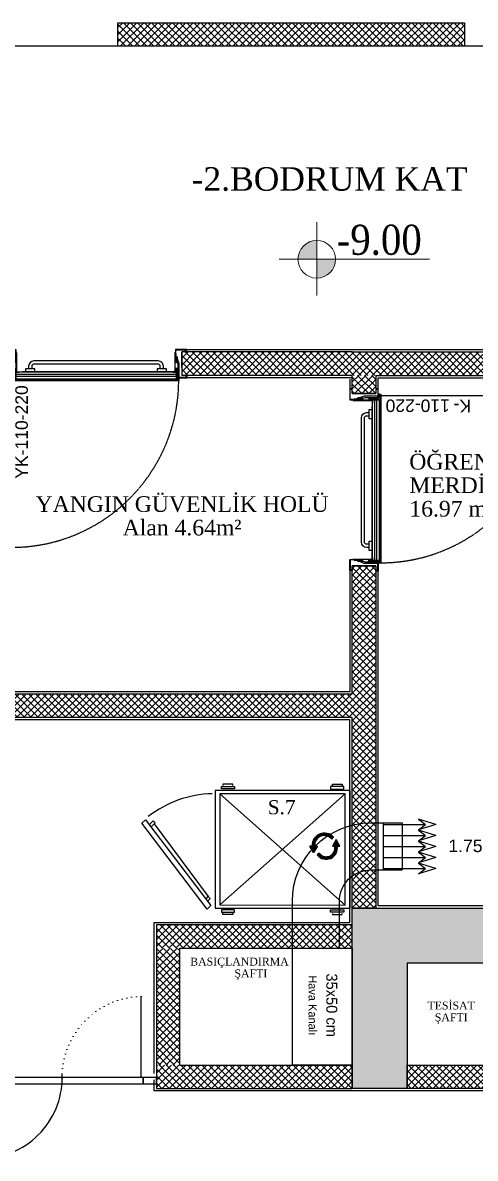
# Model space of a CAD drawing. Header units: millimetres. Extents: x -29311 to -3405, y 28913 to 42880.
# Drawn here: x -8240 to -7951, y 30980 to 31705 of the extents above; entities that cross this region are included whole.
import ezdxf
from ezdxf.enums import TextEntityAlignment as Align

# ---------------------------------------------------------------- set-up
doc = ezdxf.new("R2010")
doc.units = ezdxf.units.MM
doc.linetypes.add('ACAD_ISO07W100', pattern=[3, 0, -3])
doc.linetypes.add('HIDDEN', pattern=[0.375, 0.25, -0.125])
for name, color, linetype in [('1.2 mm sac', 7, 'Continuous'), ('A-BA', 1, 'Continuous'), ('A-DOSEME-GOR0.1', 77, 'Continuous'), ('A-DUVAR', 53, 'Continuous'), ('A-DUVAR-ALCIPAN', 9, 'Continuous'), ('A-DUVAR-TARAMA', 251, 'Continuous'), ('A-KAPI', 214, 'Continuous'), ('A-KAPI-AHSAP', 245, 'Continuous'), ('A-KAPI-AKSESUAR', 206, 'Continuous'), ('A-KAPI-METAL', 84, 'Continuous'), ('A-KAPI-PROFIL', 206, 'Continuous'), ('A-MK-HVAC-TEMIZ', 140, 'Continuous'), ('A-SIVA-IC', 97, 'Continuous'), ('A-YALITIM-ISI', 251, 'BATTING'), ('A-YAZI', 136, 'Continuous'), ('level', 10, 'Continuous'), ('T-VANA', 2, 'Continuous'), ('yazı1', 7, 'Continuous')]:
    doc.layers.add(name, color=color, linetype=linetype)
for name, color, linetype, lineweight in [('acilis-yonu', 222, 'ACAD_ISO07W100', 15), ('GRC-Ekipman', 4, 'Continuous', 25), ('kot-plan', 93, 'Continuous', 20), ('tarama-betonarme', 252, 'Continuous', 13)]:
    doc.layers.add(name, color=color, linetype=linetype, lineweight=lineweight)
doc.styles.add('GEO- BAYRAKTAR FİNAL PROJE 140518$0$Standard', font='arial.ttf')
doc.styles.add('HA_SMART', font='')
doc.styles.add('malznot', font='times.ttf', dxfattribs={"width": 0.9})
doc.styles.get("Standard").update_dxf_attribs({"font": 'arial.ttf'})
doc.styles.add('YAZ', font='times.ttf', dxfattribs={"height": 0.12})
doc.styles.add('YAZ-50', font='times.ttf', dxfattribs={"width": 0.9})
doc.styles.get('HA_SMART').set_extended_font_data('Sakkal Majalla')
doc.linetypes.add('BATTING', pattern='A,0.00254,-2.54,[134,ltypeshp.shx,S=2.54,R=0,X=-2.54,Y=0],-5.08,[134,ltypeshp.shx,S=2.54,R=180,X=2.54,Y=0],-2.54', length=10.16254)
pattern_1 = [(45, (-57572.96624000469, 50035.53970196445), (-2.209708691207957, 2.209708691207957), []), (135, (-57572.96624000469, 50035.53970196445), (-2.209708691207957, -2.209708691207957), [])]
pattern_2 = [(360, (-171.5160892261192, 853.8561361973235), (-1e-16, -0.5588000000000001), [0.4064, -0.1524]), (270, (-171.5160892261192, 853.8561361973235), (-0.5588000000000001, 0), [0.4064, -0.1524])]

# ---------------------------------------------------------------- blocks, each defined once
blk = doc.blocks.new('YANGIN KAPISI5')
at = {"color": 8, "linetype": 'HIDDEN'}
blk.add_lwpolyline([(83929.75272290962, 15624.23903811965), (84036.45752197698, 15624.23903811965, -0.4114384097281424), (83930.76472290479, 15517.5390381196, -0.002371067356934), (83929.75272290962, 15517.53423905231)], format="xyb", dxfattribs=at)
for radius in [1, 0.5, 0.4]:
    blk.add_circle((83929.22917999499, 15624.35903811964), radius)
at = {"linetype": 'ByBlock', "ltscale": 12}
blk.add_arc((83924.71326856165, 15621.67567459741), 0.0344747116547556, 104.5866254000189, 171.4164145744973, dxfattribs=at)
at = {"layer": '1.2 mm sac', "color": 0}
blk.add_line((83928.48917999498, 15621.70903811965), (83924.70458633098, 15621.70903811965), dxfattribs=at)
at = {"layer": 'A-DUVAR'}
for p, q in [((83926.72917999512, 15625.55903811972), (83911.72917999512, 15625.55903811965)), ((83911.72917999512, 15515.55903811972), (83926.72917999512, 15515.55903811972))]:
    blk.add_line(p, q, dxfattribs=at)
for points in [[(83921.72917999442, 15625.55903811964), (83911.72917999495, 15625.55903811964)], [(83921.72917999442, 15515.55903811965), (83911.72917999495, 15515.55903811965)]]:
    blk.add_lwpolyline(points, dxfattribs=at)
at = {"layer": 'A-DUVAR-ALCIPAN', "linetype": 'ByBlock', "ltscale": 12}
for p, q in [((83925.87917999498, 15621.50903811964), (83925.87917999498, 15519.20903811965)), ((83928.87917999508, 15621.50903811964), (83928.879179995, 15517.50903811962))]:
    blk.add_line(p, q, dxfattribs=at)
at = {"layer": 'A-KAPI-AKSESUAR', "ltscale": 12}
for points in [[(83922.52917999496, 15527.35903811962), (83920.92917999483, 15527.35903811962, -0.4142135623730969), (83917.52917999482, 15530.75903811964), (83917.52917999482, 15609.95903811958, -0.4142135623730951), (83920.92917999483, 15613.3590381196), (83922.52917999496, 15613.3590381196)], [(83922.52917999496, 15529.35903811963), (83920.92917999483, 15529.35903811963, -0.4142135623730959), (83919.5291799948, 15530.75903811964), (83919.5291799948, 15609.95903811958, -0.4142135623730951), (83920.92917999483, 15611.3590381196), (83922.52917999496, 15611.3590381196)]]:
    blk.add_lwpolyline(points, format="xyb", dxfattribs=at)
for points in [[(83924.52917999498, 15615.35903811958), (83924.52917999498, 15609.3590381196), (83922.52917999496, 15609.3590381196), (83922.52917999496, 15615.35903811958)], [(83924.52917999498, 15531.35903811962), (83924.52917999498, 15525.35903811963), (83922.52917999496, 15525.35903811963), (83922.52917999496, 15531.35903811962)]]:
    blk.add_lwpolyline(points, close=True, dxfattribs=at)
at = {"layer": 'A-KAPI-METAL'}
for p, q in [((83924.52917999499, 15621.77903811966), (83924.52917999499, 15601.52811836518)), ((83928.45183314732, 15621.85903811964), (83924.609179995, 15621.85903811964)), ((83924.67917999503, 15621.70903811965), (83930.07917999501, 15621.70903811965)), ((83924.67917999503, 15621.70903811965), (83924.67917999503, 15619.70903811962)), ((83924.87917999498, 15621.50903811964), (83929.879179995, 15621.50903811964)), ((83924.87917999498, 15619.70903811962), (83924.87917999498, 15621.50903811964)), ((83928.329179995, 15623.27903811965), (83928.329179995, 15621.91996378206)), ((83928.329179995, 15621.91996378206), (83928.479179995, 15621.91996378206)), ((83930.14917999502, 15623.35903811964), (83928.409179995, 15623.35903811964)), ((83930.07917999501, 15623.20903811962), (83928.479179995, 15623.20903811962)), ((83928.479179995, 15621.89903811964), (83928.479179995, 15623.20903811962)), ((83928.479179995, 15623.16280388455), (83928.62917999498, 15623.16280388455)), ((83928.62917999498, 15623.16280388455), (83928.62917999498, 15621.79636475926)), ((83930.07917999501, 15623.20903811962), (83928.87917999508, 15623.20903811962)), ((83929.879179995, 15619.70903811962), (83929.879179995, 15621.50903811964)), ((83930.07917999501, 15517.50903811962), (83930.07917999501, 15623.20903811962)), ((83930.07917999501, 15621.70903811965), (83930.07917999501, 15619.70903811962)), ((83930.22917999497, 15517.43903811962), (83930.22917999497, 15623.27903811965)), ((83924.52917999498, 15518.93903811962), (83924.52917999499, 15616.99673882454)), ((83924.67917999496, 15519.00903811964), (83924.67917999503, 15619.70903811962)), ((83924.67917999503, 15619.70903811962), (83924.87917999498, 15619.70903811962)), ((83929.879179995, 15619.70903811962), (83930.07917999501, 15619.70903811962)), ((83924.67917999503, 15519.00903811964), (83924.67917999503, 15521.00903811962)), ((83924.87917999498, 15521.00903811962), (83924.67917999503, 15521.00903811962)), ((83924.87917999498, 15519.20903811965), (83924.87917999498, 15521.00903811962)), ((83924.87917999498, 15519.20903811965), (83929.879179995, 15519.20903811965)), ((83930.07917999501, 15521.00903811962), (83929.879179995, 15521.00903811962)), ((83929.879179995, 15521.00903811962), (83929.879179995, 15519.20903811965)), ((83930.07917999501, 15519.00903811964), (83930.07917999501, 15521.00903811962)), ((83928.45183314732, 15518.85903811964), (83924.609179995, 15518.85903811964)), ((83924.67917999503, 15519.00903811964), (83930.07917999501, 15519.00903811964)), ((83928.329179995, 15517.43903811962), (83928.329179995, 15518.79811245721)), ((83928.329179995, 15518.79811245721), (83928.479179995, 15518.79811245721)), ((83930.14917999502, 15517.35903811964), (83928.409179995, 15517.35903811964)), ((83928.479179995, 15518.81903811964), (83928.479179995, 15517.50903811962)), ((83928.479179995, 15517.55527235467), (83928.62917999498, 15517.55527235467)), ((83930.07917999501, 15517.50903811962), (83928.479179995, 15517.50903811962)), ((83928.62917999498, 15517.55527235467), (83928.62917999498, 15518.92171148001)), ((83928.879179995, 15517.50903811962), (83930.07917999501, 15517.50903811962))]:
    blk.add_line(p, q, dxfattribs=at)
for points in [[(83910.22917999496, 15628.45903811963), (83910.22917999496, 15621.65903811964, 0.4142135623730951), (83910.32917999497, 15621.55903811964), (83918.32074403192, 15621.55903811964), (83918.32074403192, 15621.75903811962), (83910.47917999497, 15621.75903811964, -0.4142135623722708), (83910.42917999497, 15621.80903811962), (83910.42917999497, 15628.30903811964, -0.4142135623730951), (83910.47917999497, 15628.35903811963), (83911.47917999496, 15628.35903811963, -0.4142135623730951), (83911.52917999495, 15628.30903811964), (83911.52917999495, 15627.55903811964), (83911.72917999496, 15627.55903811964), (83911.72917999496, 15628.45903811963, 0.4142135623730951), (83911.62917999495, 15628.55903811964), (83910.32917999497, 15628.55903811964, 0.414213562373094)], [(83926.82917999501, 15628.55903811964, 0.4142135623730951), (83926.72917999499, 15628.45903811963), (83926.72917999499, 15627.55903811964), (83926.92917999504, 15627.55903811964), (83926.92917999504, 15628.30903811964, -0.4142135623730951), (83926.97917999497, 15628.35903811963), (83927.97917999497, 15628.35903811963, -0.4142135623730951), (83928.029179995, 15628.30903811964), (83928.029179995, 15622.90903811961, -0.4142135623730951), (83927.97917999497, 15622.85903811962), (83922.52917999496, 15622.85903811962, 0.4142135630664911), (83922.42917999497, 15622.73445018049), (83922.42917999497, 15621.45903811963, 0.4141538492969318), (83922.52915960725, 15621.35903812169), (83923.97917999495, 15621.35743542514), (83913.71811366129, 15621.35903811989), (83912.30465890173, 15621.35903811963), (83913.71811366129, 15621.35903811989), (83913.71811366129, 15621.55903811964), (83912.30465890173, 15621.55903811964, 1), (83912.30465890173, 15621.15903811962), (83924.004448734, 15621.15903811964, 0.9385834297121272), (83923.97917999495, 15621.55743542516), (83922.67917999499, 15621.55903811964, -0.4142135623730744), (83922.629179995, 15621.60903811962), (83922.62917999498, 15622.60515251321, -0.4142135580876706), (83922.67917999423, 15622.65903811961), (83928.12917999497, 15622.65903811965, 0.4142135623730951), (83928.22917999499, 15622.75903811964), (83928.22917999499, 15628.45903811963, 0.4142135623730951), (83928.12917999497, 15628.55903811964)], [(83910.22917999496, 15512.65903811964), (83910.22917999496, 15519.45903811963, -0.4142135623730951), (83910.32917999497, 15519.55903811963), (83918.32074403192, 15519.55903811963), (83918.32074403192, 15519.35903811966), (83910.47917999497, 15519.35903811962, 0.4142135623722708), (83910.42917999497, 15519.30903811963), (83910.42917999497, 15512.80903811964, 0.4142135623730951), (83910.47917999497, 15512.75903811964), (83911.47917999496, 15512.75903811964, 0.4142135623730951), (83911.52917999495, 15512.80903811964), (83911.52917999495, 15513.55903811964), (83911.72917999496, 15513.55903811964), (83911.72917999496, 15512.65903811964, -0.4142135623730951), (83911.62917999495, 15512.55903811964), (83910.32917999497, 15512.55903811964, -0.414213562373094)]]:
    blk.add_lwpolyline(points, format="xyb", close=True, dxfattribs=at)
for centre, radius, start, end in [((83924.609179995, 15621.77903811966), 0.08, 90, 180), ((83928.409179995, 15623.27903811965), 0.08, 90, 180), ((83928.43151094933, 15621.90227994695), 0.0477791519356333, 295.1719391064265, 356.1094781590514), ((83928.54774033513, 15621.79061553394), 0.0816423406992426, 267.7148258263045, 4.038091057959931), ((83930.14917999502, 15623.27903811965), 0.08, 0, 90), ((83924.60917999496, 15518.93903811962), 0.08, 180, 270), ((83928.409179995, 15517.43903811962), 0.08, 180, 270), ((83928.43151094933, 15518.81579629232), 0.0477791519356333, 3.890521840948548, 64.82806089357345), ((83928.54774033513, 15518.92746070532), 0.0816423406992426, 355.96190894204, 92.28517417369551), ((83930.14917999502, 15517.43903811962), 0.08, 270, 0)]:
    blk.add_arc(centre, radius, start, end, dxfattribs=at)
at = {"layer": 'A-KAPI-PROFIL'}
for points in [[(83912.9046589017, 15621.91226649099), (83912.9046589017, 15621.81226649102), (83914.47910414539, 15621.81226649102), (83915.83877177862, 15622.59727096504), (83918.21197685937, 15622.59727096504), (83918.21197685937, 15621.89727096506), (83918.31197685938, 15621.89727096506), (83918.31197685938, 15622.69727096504), (83915.81197685939, 15622.69727096504), (83914.45230922617, 15621.91226649099), (83912.9046589017, 15621.91226649099)], [(83912.9046589017, 15519.20580974828), (83912.9046589017, 15519.30580974826), (83914.47910414539, 15519.30580974826), (83915.83877177862, 15518.52080527424), (83918.21197685937, 15518.52080527424), (83918.21197685937, 15519.22080527422), (83918.31197685938, 15519.22080527422), (83918.31197685938, 15518.42080527423), (83915.81197685939, 15518.42080527423), (83914.45230922617, 15519.20580974828), (83912.9046589017, 15519.20580974828)]]:
    blk.add_lwpolyline(points, dxfattribs=at)
for points in [[(83919.32222490918, 15623.91226649099), (83916.27381548788, 15622.81226649102), (83915.21914669205, 15622.81226649102), (83915.21914669205, 15621.81226649102), (83916.44871816828, 15621.81226649102), (83919.66164702582, 15622.97163232897), (83928.029179995, 15622.97163232897), (83928.02917839716, 15623.91226649099)], [(83919.32222490918, 15517.20580974827), (83916.27381548788, 15518.30580974824), (83915.21914669205, 15518.30580974824), (83915.21914669205, 15519.30580974826), (83916.44871816828, 15519.30580974826), (83919.66164702582, 15518.14644391029), (83928.029179995, 15518.14644391029), (83928.02917839716, 15517.20580974827)]]:
    blk.add_lwpolyline(points, close=True, dxfattribs=at)
at = {"layer": 'A-KAPI-PROFIL', "color": 8}
for points in [[(83923.15332896585, 15621.58467828133, -0.4142135623730951), (83922.95332896581, 15621.78467828132), (83922.95332896581, 15622.43142378804, -0.4142135623625617), (83923.15332896585, 15622.63142378804), (83924.22917999492, 15622.63142378804, -0.4142135623667315), (83924.42917999493, 15622.43142378804), (83924.42917999494, 15621.03019256899, -0.4142135623779645), (83924.32917999497, 15620.93019256897), (83924.03107695452, 15620.93019256897, -1), (83924.03107695452, 15621.13019256898), (83924.17917999496, 15621.13019256897), (83924.17917999496, 15621.58467828134)], [(83923.15332896585, 15518.48527684251, -0.4142135623730951), (83922.95332896581, 15518.6852768425), (83922.95332896581, 15519.33202234923, -0.4142135623627848), (83923.15332896585, 15519.53202234922), (83924.17917999496, 15519.5320223492), (83924.17917999496, 15519.98650806156), (83924.03107695452, 15519.98650806156, -1), (83924.03107695452, 15520.18650806157), (83924.32917999494, 15520.18650806157, -0.4142135623957982), (83924.42917999494, 15520.08650806156), (83924.42917999497, 15518.95903811963), (83924.42917999493, 15518.68527684249, -0.4142135623481605), (83924.22917999492, 15518.48527684251)]]:
    blk.add_lwpolyline(points, format="xyb", close=True, dxfattribs=at)
at = {"layer": 'A-YALITIM-ISI', "linetype": 'BATTING', "ltscale": 0.001}
blk.add_line((83927.379179995, 15519.20903811965), (83927.379179995, 15621.50903811964), dxfattribs=at)
at = {"layer": 'DEFPOINTS', "linetype": 'ByBlock', "ltscale": 12}
for p, q in [((83911.72917999495, 15625.55903811964), (83926.729179995, 15625.55903811972)), ((83911.729179995, 15515.55903811964), (83926.72917999544, 15515.55903811972))]:
    blk.add_line(p, q, dxfattribs=at)
at = {"layer": 'level', "char_height": 8, "width": 13.98692588915583}
for s, insert, attachment_point, rotation in [('110-220', (83933.02716173441, 15621.8719831137), 9, 179.99999999999997), ('K-', (83987.65628610097, 15621.63556927715), 7, 180)]:
    blk.add_mtext(s, dxfattribs=dict(at, insert=insert, attachment_point=attachment_point, rotation=rotation))
blk = doc.blocks.new('KAPIYANGIN')
at = {"color": 8, "linetype": 'HIDDEN'}
blk.add_lwpolyline([(85085.64783953405, 20208.57188627676), (85192.35263860138, 20208.57188627676, 0.4114384097281424), (85086.65983952921, 20315.27188627682, 0.002371067356934), (85085.64783953405, 20315.27668534411)], format="xyb", dxfattribs=at)
for radius in [1, 0.5, 0.4]:
    blk.add_circle((85085.12429661941, 20208.45188627678), radius)
at = {"linetype": 'ByBlock', "ltscale": 12}
blk.add_arc((85080.60838518607, 20211.13524979901), 0.0344747116547556, 188.5835854255376, 255.4133746000063, dxfattribs=at)
at = {"layer": '1.2 mm sac', "color": 0}
blk.add_line((85084.38429661942, 20211.10188627676), (85080.59970295543, 20211.10188627676), dxfattribs=at)
at = {"layer": 'A-DUVAR'}
for points in [[(85077.62429661884, 20317.25188627677), (85067.62429661937, 20317.25188627677)], [(85077.62429661884, 20207.25188627677), (85067.62429661937, 20207.25188627677)]]:
    blk.add_lwpolyline(points, dxfattribs=at)
at = {"layer": 'A-DUVAR-ALCIPAN', "linetype": 'ByBlock', "ltscale": 12}
for p, q in [((85081.77429661942, 20211.30188627677), (85081.77429661942, 20313.60188627676)), ((85084.77429661951, 20211.30188627677), (85084.77429661942, 20315.30188627679))]:
    blk.add_line(p, q, dxfattribs=at)
at = {"layer": 'A-KAPI-AKSESUAR', "ltscale": 12}
for points in [[(85078.42429661937, 20305.4518862768), (85076.82429661923, 20305.4518862768, 0.4142135623730969), (85073.42429661923, 20302.05188627677), (85073.42429661923, 20222.85188627683, 0.4142135623730951), (85076.82429661923, 20219.45188627681), (85078.42429661937, 20219.45188627681)], [(85078.42429661937, 20303.45188627678), (85076.82429661923, 20303.45188627678, 0.4142135623730959), (85075.42429661923, 20302.05188627677), (85075.42429661923, 20222.85188627683, 0.4142135623730951), (85076.82429661923, 20221.45188627681), (85078.42429661937, 20221.45188627681)]]:
    blk.add_lwpolyline(points, format="xyb", dxfattribs=at)
for points in [[(85080.42429661939, 20301.45188627679), (85080.42429661939, 20307.45188627678), (85078.42429661937, 20307.45188627678), (85078.42429661937, 20301.45188627679)], [(85080.42429661939, 20217.45188627682), (85080.42429661939, 20223.45188627681), (85078.42429661937, 20223.45188627681), (85078.42429661937, 20217.45188627682)]]:
    blk.add_lwpolyline(points, close=True, dxfattribs=at)
at = {"layer": 'A-KAPI-METAL'}
for p, q in [((85086.04429661942, 20315.45188627676), (85084.30429661942, 20315.45188627676)), ((85080.42429661939, 20313.87188627679), (85080.42429661941, 20215.81418557186)), ((85084.34694977175, 20313.95188627676), (85080.50429661943, 20313.95188627676)), ((85080.57429661944, 20313.80188627677), (85085.97429661942, 20313.80188627677)), ((85080.57429661944, 20313.80188627677), (85080.57429661944, 20311.80188627679)), ((85080.57429661941, 20313.80188627677), (85080.57429661944, 20213.10188627679)), ((85080.77429661942, 20311.80188627679), (85080.57429661944, 20311.80188627679)), ((85080.77429661942, 20313.60188627676), (85085.77429661942, 20313.60188627676)), ((85080.77429661942, 20313.60188627676), (85080.77429661942, 20311.80188627679)), ((85084.22429661942, 20315.37188627679), (85084.22429661942, 20314.01281193921)), ((85084.22429661942, 20314.01281193921), (85084.37429661943, 20314.01281193921)), ((85084.37429661943, 20313.99188627676), (85084.37429661943, 20315.30188627679)), ((85085.97429661942, 20315.30188627679), (85084.37429661943, 20315.30188627679)), ((85084.37429661943, 20315.25565204173), (85084.52429661942, 20315.25565204173)), ((85084.52429661942, 20315.25565204173), (85084.52429661942, 20313.88921291641)), ((85084.77429661942, 20315.30188627679), (85085.97429661942, 20315.30188627679)), ((85085.77429661942, 20311.80188627679), (85085.77429661942, 20313.60188627676)), ((85085.97429661942, 20311.80188627679), (85085.77429661942, 20311.80188627679)), ((85085.97429661942, 20315.30188627679), (85085.97429661942, 20209.60188627679)), ((85085.97429661942, 20313.80188627677), (85085.97429661942, 20311.80188627679)), ((85086.12429661941, 20315.37188627679), (85086.12429661941, 20209.53188627677)), ((85080.42429661941, 20211.03188627674), (85080.42429661941, 20231.28280603124)), ((85084.34694977175, 20210.95188627676), (85080.50429661943, 20210.95188627676)), ((85080.57429661944, 20213.10188627679), (85080.77429661942, 20213.10188627679)), ((85080.57429661944, 20211.10188627676), (85080.57429661944, 20213.10188627679)), ((85080.57429661944, 20211.10188627676), (85085.97429661942, 20211.10188627676)), ((85080.77429661942, 20213.10188627679), (85080.77429661942, 20211.30188627677)), ((85080.77429661942, 20211.30188627677), (85085.77429661942, 20211.30188627677)), ((85084.22429661942, 20209.53188627677), (85084.22429661942, 20210.89096061435)), ((85084.22429661942, 20210.89096061435), (85084.37429661943, 20210.89096061435)), ((85086.04429661942, 20209.45188627679), (85084.30429661942, 20209.45188627679)), ((85084.37429661943, 20210.91188627677), (85084.37429661943, 20209.60188627679)), ((85084.37429661943, 20209.64812051187), (85084.52429661942, 20209.64812051187)), ((85085.97429661942, 20209.60188627679), (85084.37429661943, 20209.60188627679)), ((85084.52429661942, 20209.64812051187), (85084.52429661942, 20211.01455963715)), ((85085.97429661942, 20209.60188627679), (85084.77429661951, 20209.60188627679)), ((85085.77429661942, 20213.10188627679), (85085.97429661942, 20213.10188627679)), ((85085.77429661942, 20213.10188627679), (85085.77429661942, 20211.30188627677)), ((85085.97429661942, 20211.10188627676), (85085.97429661942, 20213.10188627679))]:
    blk.add_line(p, q, dxfattribs=at)
for points in [[(85066.12429661938, 20320.15188627676), (85066.12429661938, 20313.35188627679, 0.4142135623730951), (85066.22429661939, 20313.25188627678), (85074.21586065633, 20313.25188627678), (85074.21586065633, 20313.45188627675), (85066.37429661938, 20313.4518862768, -0.4142135623722708), (85066.32429661938, 20313.5018862768), (85066.32429661938, 20320.00188627677, -0.4142135623730951), (85066.37429661938, 20320.05188627676), (85067.37429661938, 20320.05188627676, -0.4142135623730951), (85067.42429661937, 20320.00188627677), (85067.42429661937, 20319.25188627677), (85067.62429661938, 20319.25188627677), (85067.62429661938, 20320.15188627676, 0.4142135623730951), (85067.5242966194, 20320.25188627677), (85066.22429661939, 20320.25188627677, 0.414213562373094)], [(85082.72429661942, 20320.65188627676, 0.4142135623730951), (85082.62429661941, 20320.55188627676), (85082.62429661941, 20319.65188627676), (85082.82429661944, 20319.65188627676), (85082.82429661944, 20320.40188627676, -0.4142135623730951), (85082.87429661941, 20320.45188627675), (85083.87429661943, 20320.45188627675, -0.4142135623730951), (85083.92429661943, 20320.40188627676), (85083.92429661943, 20314.60188627674, -0.4142135623730951), (85083.87429661943, 20314.55188627676), (85078.32429661942, 20314.55188627676, 0.4142135630664911), (85078.22429661942, 20314.42729833765), (85078.22429661937, 20313.15188627676, 0.4141538492969318), (85078.32427623165, 20313.05188627884), (85079.87429661938, 20313.05028358228), (85069.61323028571, 20313.05188627702), (85068.19977552614, 20313.05188627676), (85069.61323028571, 20313.05188627702), (85069.61323028571, 20313.25188627678), (85068.19977552614, 20313.25188627678, 1), (85068.19977552614, 20312.85188627675), (85079.89956535847, 20312.85188627677, 0.9385834297121272), (85079.87429661938, 20313.25028358229), (85078.47429661942, 20313.25188627678, -0.4142135623730744), (85078.42429661943, 20313.30188627677), (85078.42429661937, 20314.29800067037, -0.4142135580876706), (85078.47429661866, 20314.35188627674), (85084.02429661942, 20314.35188627679, 0.4142135623730951), (85084.12429661941, 20314.45188627678), (85084.12429661941, 20320.55188627676, 0.4142135623730951), (85084.02429661942, 20320.65188627676)], [(85066.12429661938, 20204.35188627679), (85066.12429661938, 20211.15188627676, -0.4142135623730951), (85066.22429661939, 20211.25188627677), (85074.21586065633, 20211.25188627677), (85074.21586065633, 20211.05188627679), (85066.37429661938, 20211.05188627676, 0.4142135623722708), (85066.32429661938, 20211.00188627678), (85066.32429661938, 20204.50188627677, 0.4142135623730951), (85066.37429661938, 20204.45188627678), (85067.37429661938, 20204.45188627678, 0.4142135623730951), (85067.42429661937, 20204.50188627677), (85067.42429661937, 20205.25188627677), (85067.62429661938, 20205.25188627677), (85067.62429661938, 20204.35188627679, -0.4142135623730951), (85067.5242966194, 20204.25188627677), (85066.22429661939, 20204.25188627677, -0.414213562373094)], [(85082.72429661942, 20204.25188627677, -0.4142135623730951), (85082.62429661941, 20204.35188627679), (85082.62429661941, 20205.25188627677), (85082.82429661944, 20205.25188627677), (85082.82429661944, 20204.50188627677, 0.4142135623730951), (85082.87429661941, 20204.45188627678), (85083.87429661943, 20204.45188627678, 0.4142135623730951), (85083.92429661943, 20204.50188627677), (85083.92429661943, 20209.90188627681, 0.4142135623730951), (85083.87429661943, 20209.95188627679), (85078.42429661937, 20209.95188627679, -0.4142135630664911), (85078.32429661942, 20210.07647421591), (85078.32429661942, 20211.35188627679, -0.4141538492969318), (85078.42427623169, 20211.45188627473), (85079.87429661938, 20211.45348897127), (85069.61323028571, 20211.45188627652), (85068.19977552614, 20211.45188627679), (85069.61323028571, 20211.45188627652), (85069.61323028571, 20211.25188627677), (85068.19977552614, 20211.25188627677, -1), (85068.19977552614, 20211.65188627679), (85079.89956535843, 20211.65188627676, -0.9385834297121272), (85079.87429661938, 20211.25348897125), (85078.57429661941, 20211.25188627677, 0.4142135623730744), (85078.52429661942, 20211.20188627679), (85078.52429661942, 20210.20577188318, 0.4142135580876706), (85078.57429661864, 20210.15188627681), (85084.02429661942, 20210.15188627676, -0.4142135623730951), (85084.12429661941, 20210.05188627676), (85084.12429661941, 20204.35188627679, -0.4142135623730951), (85084.02429661942, 20204.25188627677)]]:
    blk.add_lwpolyline(points, format="xyb", close=True, dxfattribs=at)
for centre, radius, start, end in [((85084.30429661942, 20315.37188627679), 0.08, 90, 180), ((85086.04429661942, 20315.37188627679), 0.08, 0, 90), ((85080.5042966194, 20313.87188627679), 0.08, 90, 180), ((85084.32662757376, 20313.99512810409), 0.0477791519356333, 295.1719391064028, 356.1094781590541), ((85084.44285695955, 20313.8834636911), 0.0816423406992426, 267.7148258263045, 4.038091057983784), ((85080.50429661943, 20211.03188627674), 0.08, 180, 270), ((85084.30429661942, 20209.53188627677), 0.08, 180, 270), ((85084.32662757376, 20210.90864444947), 0.0477791519356333, 3.890521840945897, 64.82806089359704), ((85084.44285695955, 20211.02030886246), 0.0816423406992426, 355.9619089420162, 92.28517417369551), ((85086.04429661942, 20209.53188627677), 0.08, 270, 0)]:
    blk.add_arc(centre, radius, start, end, dxfattribs=at)
at = {"layer": 'A-KAPI-PROFIL'}
for points in [[(85075.2173415336, 20315.60511464814), (85072.1689321123, 20314.50511464816), (85071.11426331647, 20314.50511464816), (85071.11426331647, 20313.50511464815), (85072.3438347927, 20313.50511464815), (85075.55676365024, 20314.66448048611), (85083.92429661943, 20314.66448048611), (85083.92429502157, 20315.60511464814)], [(85075.2173415336, 20208.89865790543), (85072.1689321123, 20209.99865790539), (85071.11426331647, 20209.99865790539), (85071.11426331647, 20210.99865790539), (85072.3438347927, 20210.99865790539), (85075.55676365024, 20209.83929206745), (85083.92429661943, 20209.83929206745), (85083.92429502157, 20208.89865790543)]]:
    blk.add_lwpolyline(points, close=True, dxfattribs=at)
for points in [[(85068.79977552612, 20313.60511464814), (85068.79977552612, 20313.50511464815), (85070.37422076982, 20313.50511464815), (85071.73388840308, 20314.29011912217), (85074.1070934838, 20314.29011912217), (85074.1070934838, 20313.59011912218), (85074.20709348383, 20313.59011912218), (85074.20709348383, 20314.39011912219), (85071.70709348381, 20314.39011912219), (85070.34742585059, 20313.60511464814), (85068.79977552612, 20313.60511464814)], [(85068.79977552612, 20210.89865790543), (85068.79977552612, 20210.99865790539), (85070.37422076982, 20210.99865790539), (85071.73388840308, 20210.21365343137), (85074.1070934838, 20210.21365343137), (85074.1070934838, 20210.91365343135), (85074.20709348383, 20210.91365343135), (85074.20709348383, 20210.11365343138), (85071.70709348381, 20210.11365343138), (85070.34742585059, 20210.89865790543), (85068.79977552612, 20210.89865790543)]]:
    blk.add_lwpolyline(points, dxfattribs=at)
at = {"layer": 'A-KAPI-PROFIL', "color": 8}
for points in [[(85079.04844559028, 20314.3256475539, 0.4142135623730951), (85078.84844559028, 20314.12564755392), (85078.84844559028, 20313.47890204719, 0.4142135623627848), (85079.04844559028, 20313.27890204719), (85080.07429661938, 20313.27890204721), (85080.07429661938, 20312.82441633485), (85079.92619357894, 20312.82441633485, 1), (85079.92619357894, 20312.62441633485), (85080.22429661936, 20312.62441633485, 0.4142135623957982), (85080.32429661936, 20312.72441633486), (85080.32429661938, 20313.85188627679), (85080.32429661936, 20314.12564755392, 0.4142135623481605), (85080.12429661932, 20314.3256475539)], [(85079.04844559028, 20211.22624611509, 0.4142135623730951), (85078.84844559028, 20211.02624611509), (85078.84844559028, 20210.37950060838, 0.4142135623625617), (85079.04844559028, 20210.17950060838), (85080.12429661932, 20210.17950060838, 0.4142135623667315), (85080.32429661936, 20210.37950060838), (85080.32429661936, 20211.78073182742, 0.4142135623779645), (85080.22429661937, 20211.88073182744), (85079.92619357894, 20211.88073182744, 1), (85079.92619357894, 20211.68073182743), (85080.07429661938, 20211.68073182745), (85080.07429661938, 20211.22624611507)]]:
    blk.add_lwpolyline(points, format="xyb", close=True, dxfattribs=at)
at = {"layer": 'A-YALITIM-ISI', "linetype": 'BATTING', "ltscale": 0.001}
blk.add_line((85083.27429661942, 20313.60188627676), (85083.27429661942, 20211.30188627677), dxfattribs=at)
at = {"layer": 'DEFPOINTS', "linetype": 'ByBlock', "ltscale": 12}
for p, q in [((85067.62429661943, 20317.25188627677), (85082.62429661986, 20317.2518862767)), ((85067.62429661937, 20207.25188627677), (85082.62429661943, 20207.2518862767))]:
    blk.add_line(p, q, dxfattribs=at)
at = {"layer": 'level', "insert": (85088.92227835883, 20210.93894128272), "char_height": 8, "width": 57.53617058781674, "attachment_point": 3, "rotation": 180.00000000000003}
blk.add_mtext('YK-110-220', dxfattribs=at)
blk = doc.blocks.new('METİKET')
at = {"layer": 'yazı1', "linetype": 'ByBlock', "style": 'HA_SMART'}
for tag, height, p in [('MAHALADI', 20, (13369.8581146319, 684.6307624234468)), ('ALAN', 15, (13369.8581146319, 652.2306944070588))]:
    blk.add_attdef(tag, text='', height=height, dxfattribs=at).set_placement(p, align=Align.CENTER)
blk = doc.blocks.new('Y.BASINÇLANDIRMA')
at = {"layer": 'A-MK-HVAC-TEMIZ'}
for p, q in [((9375.205411104631, -17434.27684734635), (9364.257464126667, -17430.86281216908)), ((9364.257464126667, -17430.86281216908), (9368.582511058004, -17434.27684734635)), ((9341.902750539173, -17434.27684734635), (9368.582511058004, -17434.27684734635)), ((9375.205411104631, -17434.27684734635), (9364.257464126667, -17437.69088252361)), ((9364.257464126667, -17437.69088252361), (9368.582511058004, -17434.27684734635)), ((9375.205411104631, -17441.27684734634), (9364.257464126667, -17437.86281216908)), ((9364.257464126667, -17437.86281216908), (9368.582511058004, -17441.27684734634)), ((9341.902750539173, -17441.27684734634), (9368.582511058004, -17441.27684734634)), ((9375.205411104631, -17441.27684734634), (9364.257464126667, -17444.69088252361)), ((9364.257464126667, -17444.69088252361), (9368.582511058004, -17441.27684734634)), ((9375.205411104631, -17448.27684734635), (9364.257464126667, -17444.86281216908)), ((9364.257464126667, -17444.86281216908), (9368.582511058004, -17448.27684734635)), ((9341.902750539173, -17448.27684734635), (9368.582511058004, -17448.27684734635)), ((9375.205411104631, -17448.27684734635), (9364.257464126667, -17451.69088252361)), ((9364.257464126667, -17451.69088252361), (9368.582511058004, -17448.27684734635)), ((9375.205411104631, -17455.27684734635), (9364.257464126667, -17451.86281216908)), ((9364.257464126667, -17451.86281216908), (9368.582511058004, -17455.27684734635)), ((9341.902750539173, -17455.27684734635), (9368.582511058004, -17455.27684734635)), ((9375.205411104631, -17455.27684734635), (9364.257464126667, -17458.69088252361)), ((9364.257464126667, -17458.69088252361), (9368.582511058004, -17455.27684734635)), ((9375.205411104631, -17462.27684734634), (9364.257464126667, -17458.86281216908)), ((9364.257464126667, -17458.86281216908), (9368.582511058004, -17462.27684734634)), ((9341.902750539173, -17462.27684734634), (9368.582511058004, -17462.27684734634)), ((9375.205411104631, -17462.27684734634), (9364.257464126667, -17465.69088252361)), ((9364.257464126667, -17465.69088252361), (9368.582511058004, -17462.27684734634))]:
    blk.add_line(p, q, dxfattribs=at)
for points in [[(9283.684522592885, -17513.27684734649), (9283.684522592885, -17483.27684734642, -0.414213562371987), (9333.684522592697, -17433.27684734641), (9353.68452259424, -17433.27684734633)], [(9313.684522592885, -17513.27684734649), (9313.684522592885, -17483.27684734642, -0.4142135623720295), (9333.684522592812, -17463.27684734642), (9353.684522594354, -17463.27684734634)]]:
    blk.add_lwpolyline(points, format="xyb", dxfattribs=at)
for points in [[(9341.902750539173, -17433.27684734636), (9353.684522594354, -17433.27684734636), (9353.684522594354, -17463.27684734634), (9341.902750539173, -17463.27684734634)], [(9321.90275053875, -17587.72782990191), (9283.684522592885, -17587.72782990191), (9283.684522592885, -17513.27684734649), (9321.90275053875, -17513.27684734649)]]:
    blk.add_lwpolyline(points, close=True, dxfattribs=at)
at = {"layer": 'A-MK-HVAC-TEMIZ', "lineweight": 30}
ref = blk.add_blockref('METİKET', (9065.713162395305, -22228.26392211844), dxfattribs=dict(at, xscale=-0.35, yscale=0.35, zscale=0.35, rotation=270))
ref.add_attrib('MAHALADI', '35x50 cm', dxfattribs={"layer": 'yazı1', "linetype": 'ByBlock', "height": 7, "rotation": 270, "style": 'HA_SMART'}).set_placement((9305.333929243512, -17549.57358199728), align=Align.CENTER)
ref.add_attrib('ALAN', ' Hava Kanalı', dxfattribs={"layer": 'yazı1', "linetype": 'ByBlock', "height": 5.25, "rotation": 270, "style": 'HA_SMART'}).set_placement((9293.993905437776, -17548.62358199727), align=Align.CENTER)
at = {"layer": 'A-MK-HVAC-TEMIZ', "lineweight": 30, "style": 'GEO- BAYRAKTAR FİNAL PROJE 140518$0$Standard'}
blk.add_text('1.750m3/h 50Pa Basınçlandırma', height=8, dxfattribs=at).set_placement((9383.33571305078, -17451.90682173189))
blk = doc.blocks.new('A$C1D5157F6')
at = {"layer": 'A-DUVAR-TARAMA'}
h = blk.add_hatch(dxfattribs=at)
h.set_pattern_fill('ANSI37', color=256)
h.set_pattern_definition([(45, (8509.79660212841, 55116.42820535767), (-2.245064030267287, 2.245064030267287), []), (135, (8509.79660212841, 55116.42820535767), (-2.245064030267287, -2.245064030267287), [])])
h.paths.add_polyline_path([(-124.9999999999563, -10.54901744031303), (-124.9999999999563, -25.54901744027666), (-1.45519e-11, -25.54901744027666), (0, -10.54901744034941)])
h = blk.add_hatch(dxfattribs=at)
h.set_pattern_fill('ANSI37', color=256, angle=-90.00000000000001)
h.set_pattern_definition([(315, (55016.97722279804, -8609.79660212424), (2.245064030267287, 2.245064030267287), []), (44.99999999999999, (55016.97722279804, -8609.79660212424), (-2.245064030267287, 2.245064030267287), [])])
h.paths.add_polyline_path([(-110, -25.56229573197561), (-124.9999999999563, -25.56229573197561), (-124.9999999999272, -99.99999999580177), (-110, -99.99999999581631)])
h = blk.add_hatch(dxfattribs=at)
h.set_pattern_fill('ANSI37', color=256)
h.set_pattern_definition([(45, (8509.796602128423, 55111.97722280194), (-2.245064030267287, 2.245064030267287), []), (135, (8509.796602128423, 55111.97722280194), (-2.245064030267287, -2.245064030267287), [])])
h.paths.add_polyline_path([(-124.9999999999709, -99.9999999958127), (-4.36557e-11, -99.99999999569263), (0, -114.999999996231), (-124.9999999999854, -114.9999999952306)])
blk.add_line((-4.36557e-11, -99.99999999569263), (0, -114.999999996231))
blk.add_lwpolyline([(-4.36557e-11, -99.99999999569263), (0, -114.999999996231)])
at = {"layer": 'A-DUVAR'}
blk.add_line((-109.9999999999854, -99.99999999581631), (-4.36557e-11, -99.99999999569263), dxfattribs=at)
blk.add_lwpolyline([(-110, -99.99999999581631), (-110, -25.54901744027666), (-1.45519e-11, -25.54901744027666), (0, -10.54901744034941), (-124.9999999999563, -10.54901744031303), (-124.9999999999854, -114.999999995096), (0, -114.999999996231)], dxfattribs=at)
at = {"layer": 'T-VANA', "lineweight": 30}
blk.add_blockref('Y.BASINÇLANDIRMA', (-9321.902750538735, 17487.72782990621), dxfattribs=at)
at = {"layer": 'A-YAZI', "insert": (-119.2884652068751, -31.5330804070436), "char_height": 5, "width": 87.9708629801067, "attachment_point": 1, "line_spacing_factor": 0.9, "style": 'YAZ'}
blk.add_mtext('\\pi-4.17607,l20,t30.82393;BASIÇLANDIRMA \\P\\pi24.05032,t44.05032;ŞAFTI', dxfattribs=at)
blk = doc.blocks.new('sıcak banket a. gn 2-1 11 5')
h = blk.add_hatch()
h.set_pattern_fill('ANGLE', color=23, scale=0.08, style=0)
h.set_pattern_definition(pattern_2)
edge = h.paths.add_edge_path()
edge.add_ellipse((36.6753667097364, -15.13610678710211), major_axis=(3.926280879098405, 3.926280879098405), ratio=0.999999999999866, start_angle=260.879958972043, end_angle=418.6088662258044)
edge.add_line((35.36888156202622, -9.73939856430843), (35.36888156202622, -8.139398564308067))
edge.add_ellipse((36.70123398977739, -15.14540608474453), major_axis=(-5.042782186855692, 5.042782186855692), ratio=0.9999999999999284, start_angle=171.7161694729125, end_angle=325.7675253810813, ccw=False)
edge.add_line((40.96485362088424, -20.86212297552811), (39.92968420240503, -19.63508230826846))
h.paths.add_polyline_path([(31.19080429866154, -8.823074802858171), (35.36888156202622, -6.410860770158251), (35.36888156202622, -11.23528883555627)])
h = blk.add_hatch()
h.set_pattern_fill('ANGLE', color=23, scale=0.08, style=0)
h.set_pattern_definition(pattern_2)
edge = h.paths.add_edge_path()
edge.add_line((35.36888156202622, -22.5393985643077), (35.36888156202622, -24.13939856430807))
edge.add_ellipse((34.90585451602238, -16.34685949890627), major_axis=(5.519875865050897, 5.519875865050897), ratio=0.9999999999998872, start_angle=87.01296561517859, end_angle=228.4004756552082, ccw=False)
edge.add_line((29.68111879564822, -10.54684262105183), (31.03678929213493, -11.509069898093))
edge.add_ellipse((34.90708128614642, -16.35490237940939), major_axis=(4.385273797372311, 4.385273797372311), ratio=0.9999999999997801, start_angle=83.61382491628162, end_angle=229.2703873723542)
h.paths.add_polyline_path([(35.36888156202622, -20.81086077015971), (39.5469588253909, -23.22307480285963), (35.36888156202622, -25.63528883555774)])
at = {"lineweight": -2}
for p, q in [((0, 0), (-0.0400003599061165, -85.9899211812517)), ((0, 0), (75.0627048092574, -0.0321528562271851)), ((75.06270480924285, -86.02207403748068), (75.0627048092574, -0.0321528562271851)), ((-0.0400003599061165, -85.9899211812517), (75.0627048092574, -86.02207403748068))]:
    blk.add_line(p, q, dxfattribs=at)
at = {"color": 251, "lineweight": -2}
for p, q in [((-4.115646477352128, -11.2065728359812), (-4.112080937949938, -4.87869576396042)), ((-4.112080937949938, -4.87869576396042), (-3.300723248365101, -4.879152935896854)), ((-2.65110501728486, -3.905965016123444), (-2.655859101025271, -12.34318985551908)), ((-1.028307216547545, -3.906879406435108), (-2.65110501728486, -3.905965016123444)), ((-1.033061300302505, -12.34410424583075), (-1.028307216547545, -3.906879406435108)), ((76.02656227878468, -12.37738229656679), (76.03131636252509, -3.940157457171154)), ((76.03131636252509, -3.940157457171154), (77.65411416324787, -3.941071847480998)), ((77.65411416324787, -3.941071847480998), (77.64936007950746, -12.37829668687846)), ((79.11399295648151, -4.915448395706333), (78.30263526688212, -4.914991223771722)), ((79.11042741709389, -11.24332546772712), (79.11399295648151, -4.915448395706333)), ((-3.304288787752737, -11.20703000791582), (-4.115646477352128, -11.2065728359812)), ((-2.655859101025271, -12.34318985551908), (-1.033061300302505, -12.34410424583075)), ((77.64936007950746, -12.37829668687846), (76.02656227878468, -12.37738229656679)), ((78.2990697274945, -11.2428682957925), (79.11042741709389, -11.24332546772712)), ((-4.143015197187194, -74.77871741449782), (-4.146580736574832, -81.10659448651856)), ((-3.331657507587805, -74.77917458643242), (-4.143015197187194, -74.77871741449782)), ((-2.686701943370279, -82.08097103474392), (-2.681947859629872, -73.64374619534647)), ((-2.681947859629872, -73.64374619534647), (-1.059150058907107, -73.64466058565812)), ((-1.059150058907107, -73.64466058565812), (-1.063904142647515, -82.08188542505377)), ((76.0004735201801, -73.677938636396), (75.99571943643969, -82.11516347579163)), ((77.62327132090286, -73.67885302670582), (76.0004735201801, -73.677938636396)), ((77.61851723716245, -82.1160778661033), (77.62327132090286, -73.67885302670582)), ((78.27170100765943, -74.81501287431092), (79.08305869725882, -74.8154700462437)), ((79.08305869725882, -74.8154700462437), (79.07949315785663, -81.14334711826449)), ((-4.146580736574832, -81.10659448651856), (-3.335223046975444, -81.1070516584532)), ((-1.063904142647515, -82.08188542505377), (-2.686701943370279, -82.08097103474392)), ((75.99571943643969, -82.11516347579163), (77.61851723716245, -82.1160778661033)), ((79.07949315785663, -81.14334711826449), (78.2681354682718, -81.14288994632989)), ((18.54458646656712, -130.6539471982942), (73.35168538524886, -88.88830396959021)), ((75.53031924345123, -91.06939438128937), (20.72322032475495, -132.8350376099915)), ((21.19233570038341, -125.0383637138002), (67.60615840967512, -90.48417583585977)), ((67.60615840967512, -90.48417583585977), (68.86911593211697, -89.22264077748513)), ((69.18427448879811, -92.06407134504293), (67.60615840967512, -90.48417583585977)), ((68.86911593211697, -89.22264077748513), (70.61686952704622, -90.97236507998603)), ((73.34411104915488, -88.88072109292261), (75.53031924345123, -91.06939438128937)), ((19.35076911385113, -125.720637288161), (20.61372663629299, -124.4591022297845)), ((21.80030388197338, -128.1729340684542), (19.35076911385113, -125.720637288161)), ((20.61372663629299, -124.4591022297845), (23.23289892023604, -127.0812278033973)), ((20.72322032475495, -132.8350376099915), (18.54458646656712, -130.6539471982942))]:
    blk.add_line(p, q, dxfattribs=at)
at = {"linetype": 'ByBlock'}
for p, q in [((2.00202293744951, -2.996094771477147), (1.965397696316358, -82.99608445259582)), ((1.965397696316358, -82.99608445259582), (73.00201452359033, -3.025958429627279)), ((73.00201452359033, -3.025958429627279), (2.00202293744951, -2.996094771477147)), ((72.9653892824572, -83.02594811074779), (2.00202293744951, -2.996094771477147)), ((72.9653892824572, -83.02594811074779), (73.00201452359033, -3.025958429627279)), ((1.965397696316358, -82.99608445259582), (72.9653892824572, -83.02594811074779))]:
    blk.add_line(p, q, dxfattribs=at)
at = {"color": 23}
for p, q in [((31.03678929214948, -11.509069898093), (29.68111879564822, -10.54684262105183)), ((39.92968420240503, -19.63508230826846), (40.96485362088424, -20.86212297552629))]:
    blk.add_line(p, q, dxfattribs=at)
for points in [[(31.19080429866154, -8.823074802858171), (35.36888156202622, -11.23528883555627), (35.36888156202622, -6.41086077016007)], [(39.5469588253909, -23.22307480285963), (35.36888156202622, -25.63528883555774), (35.36888156202622, -20.81086077015971)]]:
    blk.add_lwpolyline(points, close=True, dxfattribs=at)
for centre, radius, start, end in [((34.90585451602238, -16.34685949890627), 7.806283310970451, 132.0129656148675, 273.4004756553546), ((34.90708128614642, -16.35490237940939), 6.201713678962622, 128.6138249158188, 274.2703873727088), ((36.70123398977739, -15.14540608474453), 7.131570960744617, 306.7161694728177, 100.767525381254), ((36.6753667097364, -15.13610678710211), 5.552599668906809, 305.8799589721378, 103.6088662256689)]:
    blk.add_arc(centre, radius, start, end, dxfattribs=at)
at = {"color": 251}
blk.add_arc((70.6879697007098, -86.44209528693321), 68.72045120457139, 181.224431704946, 217.9942786231579, dxfattribs=at)

msp = doc.modelspace()

# ---------------------------------------------------------------- hatches: boundary and pattern name
at = {"layer": 'A-DUVAR-TARAMA'}
h = msp.add_hatch(dxfattribs=at)
h.set_pattern_fill('ANSI37', color=256, angle=-90.00000000000001, style=0)
h.set_pattern_definition([(315, (-29313.04149601466, 117913.2003425346), (2.245064030267287, 2.245064030267287), []), (44.99999999999999, (-29313.04149601466, 117913.2003425346), (-2.245064030267287, 2.245064030267287), [])])
h.paths.add_polyline_path([(-8179.141287739487, 31689.76180521797), (-8179.141287739487, 31704.76180521794), (-7957.641287739576, 31704.76180521795), (-7957.641287739576, 31689.76180521798)])
h = msp.add_hatch(dxfattribs=at)
h.set_pattern_fill('ANSI37', color=256, scale=25, style=0)
h.set_pattern_definition(pattern_1)
h.paths.add_polyline_path([(-8138.238796419184, 31494.76180521574), (-8138.238796419184, 31479.76180521818), (-7899.411310289745, 31479.76180521818), (-7899.411310289745, 31494.76180521574)])
h = msp.add_hatch(dxfattribs=at)
h.set_pattern_fill('ANSI37', color=256, style=0)
h.set_pattern_definition([(45, (-8014.411310291376, 31468.1839296036), (-2.245064030267287, 2.245064030267287), []), (135, (-8014.411310291376, 31468.1839296036), (-2.245064030267287, -2.245064030267287), [])])
h.paths.add_polyline_path([(-8014.411310291376, 31468.1839296036), (-8014.411310291376, 31479.76180521818), (-8029.411310291727, 31479.76180521818), (-8029.411310291685, 31468.18392960354)])
h = msp.add_hatch(dxfattribs=at)
h.set_pattern_fill('ANSI37', color=256, scale=25, style=0)
h.set_pattern_definition(pattern_1)
h.paths.add_polyline_path([(-8014.411310291494, 31358.1839296036), (-8029.411310291236, 31358.18392960361), (-8029.411310290816, 31276.43319229797), (-8257.641287739578, 31276.43319229797), (-8257.641287739578, 31459.76180521813), (-8272.641287739578, 31459.76180521813), (-8272.641287739578, 31261.43319229795), (-8277.641287739494, 31261.43319229795), (-8029.411310290736, 31261.43319229795), (-8029.411310290585, 31218.88380446087), (-8014.411310291616, 31218.88380446087)])
h.paths.add_polyline_path([(-8014.411310291616, 31218.88380446087), (-8029.411310290494, 31218.88380446087), (-8029.411310290156, 31139.76180521812), (-8014.411310291727, 31139.76180521812)])
h = msp.add_hatch(dxfattribs=at)
h.set_pattern_fill('ANSI37', color=256, scale=25, style=0)
h.set_pattern_definition([(45, (-57572.96624000469, 45834.01024500563), (-2.209708691207957, 2.209708691207957), []), (135, (-57572.96624000469, 45834.01024500563), (-2.209708691207957, -2.209708691207957), [])])
h.paths.add_polyline_path([(-7994.411310290096, 31024.761805218), (-7994.411310290096, 31039.76180521792), (-7884.411310289745, 31039.76180521792), (-7884.411310289724, 31104.76180521809), (-7869.411310289724, 31104.76180521809), (-7869.411310289724, 31039.7618052179), (-7809.411310289745, 31039.7618052179), (-7809.411310289745, 31104.76180521809), (-7799.411310289735, 31104.76180521809), (-7799.411310289735, 31039.76180521792), (-7739.411310289724, 31039.76180521792), (-7739.411310289724, 31104.76180521809), (-7729.411310289745, 31104.76180521809), (-7729.411310289745, 31039.76180521792), (-7669.411310289735, 31039.76180521792), (-7669.411310289735, 31104.76180521809), (-7659.411310289745, 31104.76180521809), (-7659.411310289745, 31039.7618052179), (-7599.411310290096, 31039.76180521792), (-7599.411310290096, 31104.7618052181), (-7584.411310290096, 31104.7618052181), (-7584.411310290096, 31039.76180521792), (-7489.411310290025, 31039.76180521792), (-7489.411310290336, 31024.76180522017)])
at = {"layer": 'kot-plan'}
h = msp.add_hatch(color=256, dxfattribs=at)
h.paths.add_polyline_path([(-8052.081543076436, 31553.797515294), (-8052.081543076436, 31565.79751529401, 0.4142135623730854), (-8064.081543076427, 31553.797515294)])
h.paths.add_polyline_path([(-8052.081543076436, 31541.797515294, 0.4142135623731242), (-8040.081543076427, 31553.797515294), (-8052.081543076436, 31553.797515294)])
at = {"layer": 'tarama-betonarme'}
h = msp.add_hatch(dxfattribs=at)
h.set_pattern_fill('ANSI35', color=256, scale=25, style=0)
h.set_pattern_definition([(45, (-57572.96624000469, 45834.01024500563), (-4.419417382415921, 4.419417382415921), []), (45, (-57568.54682262972, 45834.01024500563), (-4.419417382415921, 4.419417382415921), [7.8125, -1.5625, 0, -1.5625])])
edge = h.paths.add_edge_path()
edge.add_line((-7454.411310290096, 31459.76180521818), (-7454.411310289395, 31274.76180521819))
edge.add_line((-7454.411310289395, 31274.76180521819), (-7224.411310289386, 31274.76180521819))
edge.add_line((-7224.411310289386, 31274.76180521819), (-7224.411310289386, 31249.76180521818))
edge.add_line((-7224.411310289386, 31249.76180521818), (-7454.411310289395, 31249.76180521818))
edge.add_line((-7454.411310289395, 31249.76180521818), (-7454.411310289395, 31059.76180521819))
edge.add_line((-7454.411310289395, 31059.76180521819), (-7224.411310289386, 31059.76180521819))
edge.add_line((-7224.411310289386, 31059.76180521819), (-7224.411310289386, 31024.76180521812))
edge.add_line((-7224.411310289386, 31024.76180521812), (-7489.411310290336, 31024.76180522017))
edge.add_line((-7489.411310290336, 31024.76180522017), (-7489.411310290025, 31104.76180521812))
edge.add_line((-7489.411310290025, 31104.76180521812), (-7994.411310290096, 31104.76180521812))
edge.add_line((-7994.411310290096, 31104.76180521812), (-7994.411310290096, 31024.76180521802))
edge.add_line((-7994.411310290096, 31024.76180521802), (-8029.411310290187, 31024.76180521793))
edge.add_line((-8029.411310290187, 31024.76180521793), (-8029.411310290187, 31139.76180521812))
edge.add_line((-8029.411310290187, 31139.76180521812), (-7489.411310290025, 31139.76180521812))
edge.add_line((-7489.411310290025, 31139.76180521812), (-7489.411310290025, 31494.76180521819))
edge.add_line((-7489.411310290025, 31494.76180521819), (-7224.411310289386, 31494.76180521819))
edge.add_line((-7224.411310289386, 31494.76180521819), (-7224.411310289386, 31459.76180521818))
edge.add_line((-7224.411310289386, 31459.76180521818), (-7249.711310289444, 31459.76180521818))
edge.add_line((-7249.711310289444, 31459.76180521818), (-7454.411310290096, 31459.76180521818))
edge.add_line((-7454.411310290096, 31459.76180521818), (-7454.411310289395, 31274.76180521819))

# ---------------------------------------------------------------- linework, layer by layer
at = {"layer": 'A-BA'}
msp.add_lwpolyline([(-7454.411310290096, 31459.76180521818), (-7454.411310289395, 31274.76180521819), (-7224.411310289386, 31274.76180521819), (-7224.411310289386, 31249.76180521818), (-7454.411310289395, 31249.76180521818), (-7454.411310289395, 31059.76180521819), (-7224.411310289386, 31059.76180521819), (-7224.411310289386, 31024.76180521812), (-7489.411310290336, 31024.76180522017), (-7489.411310290025, 31104.76180521812), (-7994.411310290096, 31104.76180521812), (-7994.411310290096, 31024.76180521802), (-8029.411310290187, 31024.76180521793), (-8029.411310290187, 31139.76180521812), (-7489.411310290025, 31139.76180521812), (-7489.411310290025, 31494.76180521819), (-7224.411310289386, 31494.76180521819), (-7224.411310289386, 31459.76180521818), (-7249.711310289444, 31459.76180521818), (-7454.411310290096, 31459.76180521818), (-7454.411310289395, 31274.76180521819)], dxfattribs=at)
at = {"layer": 'A-DOSEME-GOR0.1'}
msp.add_line((-6616.141287739667, 31689.76180521798), (-8257.641287739578, 31689.76180521812), dxfattribs=at)
at = {"layer": 'A-DUVAR'}
for p, q in [((-8029.411310291805, 31494.76180521574), (-8138.238796419184, 31494.76180521574)), ((-8029.411310290125, 31494.76180521574), (-8009.411310289695, 31494.76180521819)), ((-8009.411310289695, 31494.76180521819), (-7899.411310289717, 31494.76180521818)), ((-8029.411310291805, 31479.76180521574), (-8138.238796419184, 31479.76180521574)), ((-8029.411310291685, 31468.18392960353), (-8029.411310291727, 31479.76180521818)), ((-8014.411310291376, 31479.76180521818), (-8014.411310291376, 31468.18392960359)), ((-8014.411310291376, 31479.76180521819), (-7899.411310289717, 31479.76180521818)), ((-8029.411310290816, 31276.43319229797), (-8029.411310291176, 31358.1839296036)), ((-8014.411310291494, 31358.1839296036), (-8014.411310291727, 31139.76180521813)), ((-8029.411310290816, 31276.43319229797), (-8257.641287739578, 31276.43319229797)), ((-8029.411310290816, 31261.43319229795), (-8272.641287739578, 31261.43319229795)), ((-8029.411310290187, 31139.76180521812), (-8029.411310290736, 31261.43319229795)), ((-8014.411310291727, 31139.76180521812), (-8029.411310290187, 31139.76180521812))]:
    msp.add_line(p, q, dxfattribs=at)
for points in [[(-8179.141287739487, 31689.76180521797), (-8179.141287739487, 31704.76180521794), (-7957.641287739576, 31704.76180521795), (-7957.641287739576, 31689.76180521798)], [(-7994.411310290096, 31024.761805218), (-7994.411310290096, 31039.76180521792), (-7884.411310289745, 31039.76180521792), (-7884.411310289724, 31104.76180521809), (-7869.411310289724, 31104.76180521809), (-7869.411310289724, 31039.7618052179), (-7809.411310289745, 31039.7618052179), (-7809.411310289745, 31104.76180521809), (-7799.411310289735, 31104.76180521809), (-7799.411310289735, 31039.76180521792), (-7739.411310289724, 31039.76180521792), (-7739.411310289724, 31104.76180521809), (-7729.411310289745, 31104.76180521809), (-7729.411310289745, 31039.76180521792), (-7669.411310289735, 31039.76180521792), (-7669.411310289735, 31104.76180521809), (-7659.411310289745, 31104.76180521809), (-7659.411310289745, 31039.7618052179), (-7599.411310290096, 31039.76180521792), (-7599.411310290096, 31104.7618052181), (-7584.411310290096, 31104.7618052181), (-7584.411310290096, 31039.76180521792), (-7489.411310290025, 31039.76180521792), (-7489.411310290336, 31024.76180522017)]]:
    msp.add_lwpolyline(points, close=True, dxfattribs=at)
for points in [[(-8138.238796419184, 31494.76180521574), (-8138.238796419184, 31479.76180521574)], [(-8014.411310291795, 31468.1839296036), (-8029.411310291685, 31468.1839296036)], [(-8014.411310291365, 31358.1839296036), (-8029.411310291176, 31358.1839296036)]]:
    msp.add_lwpolyline(points, dxfattribs=at)
at = {"layer": 'A-KAPI-AHSAP'}
msp.add_line((-8164.104250846805, 31031.83240213452), (-8164.104250846805, 31083.45751943763), dxfattribs=at)
for points in [[(-8264.217354396416, 31027.69120866679), (-8162.973262232219, 31027.69120866679), (-8162.973262232219, 31031.8324017691), (-8264.217354396416, 31031.8324017691)], [(-8154.411310290194, 31031.8324017691), (-8162.973262232219, 31031.8324017691), (-8162.973262232219, 31027.69120866679), (-8154.411310290194, 31027.69120866679)]]:
    msp.add_lwpolyline(points, close=True, dxfattribs=at)
msp.add_arc((-8266.223496838425, 31031.8324017691), 51.62511730310507, 272.2270640683005, 2.817886482835643, dxfattribs=at)
at = {"layer": 'A-KAPI-METAL'}
msp.add_lwpolyline([(-8014.311310291796, 31354.78392960354, -0.4142135623730951), (-8014.411310291818, 31354.88392960353), (-8014.411310291818, 31355.78392960354), (-8014.211310291766, 31355.78392960354), (-8014.211310291766, 31355.03392960353, 0.4142135623730951), (-8014.161310291827, 31354.98392960355), (-8013.161310291827, 31354.98392960355, 0.4142135623730951), (-8013.111310291795, 31355.03392960353), (-8013.111310291795, 31360.83392960354, 0.4142135623730951), (-8013.161310291827, 31360.88392960352), (-8018.711310291834, 31360.88392960352, -0.4142135630664911), (-8018.811310291805, 31361.00851754265), (-8018.811310291854, 31362.28392960353, -0.4141538492969318), (-8018.711330679576, 31362.38392960147), (-8017.161310291827, 31362.38553229801), (-8027.422376625516, 31362.38392960327), (-8028.835831385077, 31362.38392960352), (-8027.422376625516, 31362.38392960327), (-8027.422376625516, 31362.18392960352), (-8028.835831385077, 31362.18392960352, -1), (-8028.835831385077, 31362.58392960353), (-8017.136041552754, 31362.58392960352, -0.9385834297121272), (-8017.161310291827, 31362.185532298), (-8018.561310291805, 31362.18392960352, 0.4142135623730744), (-8018.611310291795, 31362.13392960352), (-8018.611310291844, 31361.13781520991, 0.4142135580876706), (-8018.561310292567, 31361.08392960354), (-8013.011310291835, 31361.08392960352, -0.4142135623730951), (-8012.911310291818, 31360.98392960352), (-8012.911310291818, 31354.88392960353, -0.4142135623730951), (-8013.011310291835, 31354.78392960354)], format="xyb", close=True, dxfattribs=at)
at = {"layer": 'A-SIVA-IC'}
for points in [[(-8138.238796419184, 31496.26972921479), (-7363.805505817925, 31496.2618052177)], [(-8030.911310291727, 31358.1839296036), (-8030.911310291727, 31277.93319229797), (-8256.141287739578, 31277.93319229797), (-8256.141287739578, 31458.26180521812), (-8256.141287739578, 31458.26180521812), (-8256.141287739578, 31478.26180521574), (-8250.238796419217, 31478.26180521574)], [(-8029.411310291718, 31478.26180521574), (-8138.238796419228, 31478.26180521363)], [(-8030.911310291727, 31477.4346726715), (-8030.911310291727, 31468.1839296036)], [(-8012.911310291805, 31468.18392960354), (-8012.911310291436, 31478.26180521818), (-7900.911310289717, 31478.26180521818), (-7900.911310289717, 31458.26180521802), (-7597.911310290096, 31458.26180521802), (-7597.911310290066, 31473.26180521827), (-7490.911310290025, 31473.26180521818)], [(-7490.911310290025, 31473.26180521818), (-7490.911310290025, 31141.26180521811), (-8012.911310291727, 31141.26180521811), (-8012.911310291376, 31358.1839296036)], [(-8155.911310290194, 31034.38561468104), (-8155.911310290154, 31130.71278777785), (-8030.911310290203, 31130.71278777773), (-8030.911310290816, 31259.93319229795), (-8274.141287739578, 31259.93319229794)], [(-8029.411310290187, 31023.26180521793), (-8155.911310290194, 31023.26180521793), (-8155.911310290194, 31030.24442157873)], [(-7217.411310289428, 31023.26180521997), (-8029.411310290187, 31023.26180522188)]]:
    msp.add_lwpolyline(points, dxfattribs=at)
at = {"layer": 'acilis-yonu'}
msp.add_arc((-8163.098108404803, 31031.8324017691), 51.62511730310507, 91.11673093625241, 184.6010179273123, dxfattribs=at)
at = {"layer": 'kot-plan'}
for p, q in [((-8052.081543076436, 31577.51086753721), (-8052.081543076436, 31530.72465795608)), ((-8076.081543076427, 31553.79751529399), (-7980.081543076427, 31553.79751529399)), ((-8040.081543076427, 31553.79751529399), (-8028.081543076436, 31553.79751529399))]:
    msp.add_line(p, q, dxfattribs=at)
msp.add_circle((-8052.081543076436, 31553.79751529399), 12, dxfattribs=at)

# ---------------------------------------------------------------- block references
at = {"layer": 'A-DUVAR'}
msp.add_blockref('A$C1D5157F6', (-8029.411310290277, 31139.76180521812), dxfattribs=at)
at = {"layer": 'A-KAPI', "rotation": 270}
msp.add_blockref('KAPIYANGIN', (-28455.49068269594, 116562.3861018335), dxfattribs=at)
at = {"layer": 'A-KAPI'}
msp.add_blockref('YANGIN KAPISI5', (-91941.1404902868, 15842.62489148389), dxfattribs=at)
at = {"layer": 'GRC-Ekipman', "linetype": 'Continuous', "rotation": 270}
msp.add_blockref('sıcak banket a. gn 2-1 11 5', (-8030.879157434005, 31214.82451002737), dxfattribs=at)

# ---------------------------------------------------------------- texts
at = {"layer": 'A-YAZI'}
for s, height, style, p in [('-2.BODRUM KAT ', 15, 'YAZ-50', (-8041.033294430694, 31597.57152252203)), ('YANGIN GÜVENLİK HOLÜ', 10, 'YAZ', (-8138.078682379266, 31392.64454522807)), ('Alan 4.64m²', 10, 'YAZ', (-8138.078682379266, 31377.64454522807))]:
    msp.add_text(s, height=height, dxfattribs=dict(at, style=style)).set_placement(p, align=Align.CENTER)
at = {"layer": 'A-YAZI', "color": 7, "style": 'YAZ-50'}
msp.add_text('S.7', height=9, dxfattribs=at).set_placement((-8074.498274590975, 31199.74612676633), align=Align.CENTER)
at = {"layer": 'A-YAZI', "width": 175.9417259602134, "attachment_point": 1, "line_spacing_factor": 0.9, "style": 'YAZ'}
for s, insert, char_height in [('\\PÖĞRENCİ SERVİS \\PMERDİVENİ\\P16.97 m²', (-7992.973794604444, 31444.67517465547), 10), ('\\pi55.90886,l20,t90.90886;TESİSAT\\P\\pi60.53575,t95.53575;ŞAFTI', (-8057.259211002776, 31080.20725694481), 5)]:
    msp.add_mtext(s, dxfattribs=dict(at, insert=insert, char_height=char_height))
at = {"layer": 'kot-plan', "style": 'malznot', "width": 0.9}
msp.add_text('-9.00', height=19.200096, dxfattribs=at).set_placement((-8039.370236575425, 31556.69283028892))

doc.saveas('drawing.dxf')
